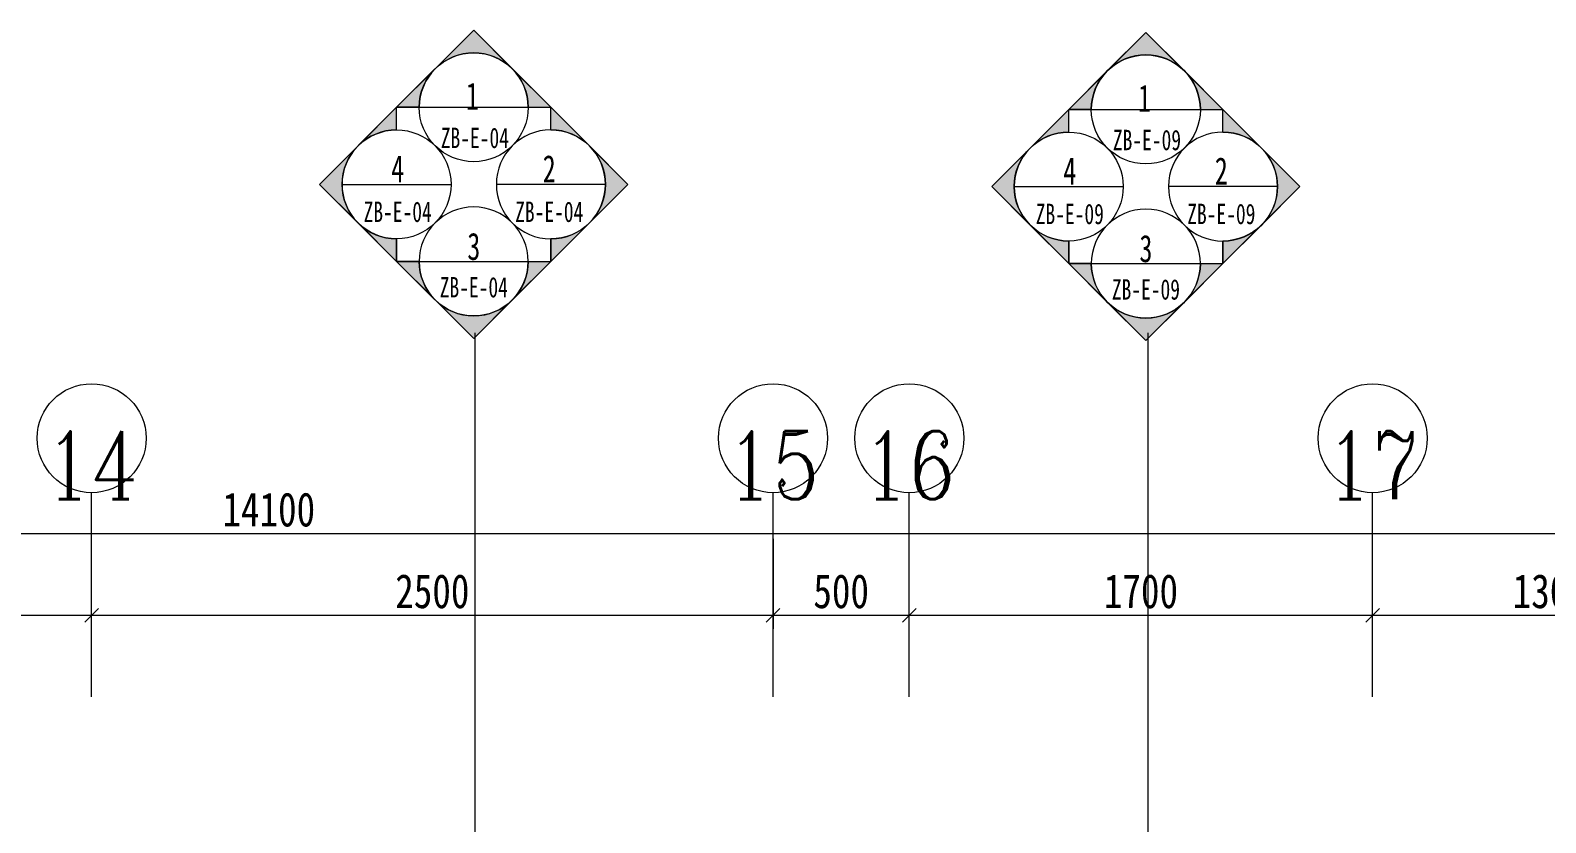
# Model space of a CAD drawing. Header units: millimetres. Extents: x 2743 to 23161, y 1473 to 16816.
# Drawn here: x 12065 to 17625, y 13903 to 16812 of the extents above; entities that cross this region are included whole.
import ezdxf

# ---------------------------------------------------------------- set-up
doc = ezdxf.new("R2010")
doc.units = ezdxf.units.MM
for name, color, linetype, lineweight, true_color in [('A-ANNO-DIMS-1', 7, 'Continuous', 13, 0x008000), ('G-ANNO-SYMB-1', 7, 'Continuous', 5, 0x008000), ('G-ANNO-SYMB-2', 7, 'Continuous', 5, 0xc0c0c0), ('G-ANNO-TEXT-1', 7, 'Continuous', 5, 0x008000), ('S-GRID-1', 7, 'Continuous', 13, 0xc0c0c0), ('S-GRID-IDEN', 7, 'Continuous', 5, 0xc0c0c0), ('S-GRID-IDEN-1', 7, 'Continuous', 5, 0x008000)]:
    doc.layers.add(name, color=color, linetype=linetype, lineweight=lineweight, true_color=true_color)
doc.styles.add('Complex', font='complex_.ttf', dxfattribs={"width": 0.8, "height": 250})
doc.styles.add('华文细黑', font='STXIHEI.TTF', dxfattribs={"width": 0.7, "height": 75})
doc.styles.add('华文细黑_1', font='STXIHEI.TTF', dxfattribs={"width": 0.7, "height": 100})
doc.styles.add('宋体', font='', dxfattribs={"width": 0.8, "height": 125})
doc.styles.get('宋体').set_extended_font_data('SimSun')
doc.dimstyles.new('轴网尺寸标注', dxfattribs={"dimscale": 304.8, "dimtxt": 157.261586, "dimasz": 0.164042, "dimexe": 0.164042, "dimexo": 0.0625, "dimgap": 0.082021, "dimtad": 1, "dimdec": 0, "dimzin": 0, "dimdsep": 46, "dimtxsty": '宋体', "dimblk1": 'OBLIQUE', "dimblk2": 'OBLIQUE', "dimsah": 1, "dimcen": 0.09, "dimdle": 0.164042, "dimazin": 0, "dimtfac": 1, "dimtdec": 4, "dimtix": 1, "dimtmove": 0, "dimatfit": 3, "dimfxl": 0.984252, "dimfxlon": 1, "dimtvp": 1, "dimtolj": 1, "dimtzin": 0, "dimlwd": 13, "dimlwe": 13, "dimarcsym": 2})

# ---------------------------------------------------------------- blocks, each defined once
blk = doc.blocks.new('轴网 - LH-A-单圈轴号-6094658-02平面布置及立面索引')
at = {"layer": 'S-GRID-IDEN'}
blk.add_circle((0, 0), 4, dxfattribs=at)
blk = doc.blocks.new('_Oblique')
at = {"color": 0, "linetype": 'ByBlock', "lineweight": -2}
blk.add_line((-0.5, -0.5), (0.5, 0.5), dxfattribs=at)
blk = doc.blocks.new('*D176')
at = {"layer": 'A-ANNO-DIMS-1', "color": 0, "lineweight": 13, "transparency": 16777216}
for p, q in [((9290.1, 14945.5), (9290.1, 14614.5)), ((12290.1, 14383.6), (12290.1, 14714.5)), ((9240.1, 14664.5), (12340.1, 14664.5))]:
    blk.add_line(p, q, dxfattribs=at)
at = {"layer": 'Defpoints', "color": 0, "transparency": 16777216}
for p in [(9290.1, 14964.5), (12290.1, 14664.5), (12290.1, 14364.5)]:
    blk.add_point(p, dxfattribs=at)
at = {"layer": 'A-ANNO-DIMS-1', "color": 0, "lineweight": 13, "transparency": 16777216, "xscale": 50, "yscale": 50, "zscale": 50, "rotation": 180}
blk.add_blockref('_Oblique', (9290.1, 14664.5), dxfattribs=at)
at = {"layer": 'A-ANNO-DIMS-1', "color": 0, "lineweight": 13, "transparency": 16777216, "xscale": 50, "yscale": 50, "zscale": 50}
blk.add_blockref('_Oblique', (12290.1, 14664.5), dxfattribs=at)
at = {"layer": 'A-ANNO-DIMS-1', "color": 0, "transparency": 16777216, "insert": (10790.1, 14752), "char_height": 125, "attachment_point": 5, "style": '宋体'}
blk.add_mtext('\\A1;3000', dxfattribs=at)
blk = doc.blocks.new('*D177')
at = {"layer": 'A-ANNO-DIMS-1', "color": 0, "lineweight": 13, "transparency": 16777216}
for p, q in [((14790.1, 14945.5), (14790.1, 14614.5)), ((12290.1, 14383.6), (12290.1, 14714.5)), ((12240.1, 14664.5), (14840.1, 14664.5))]:
    blk.add_line(p, q, dxfattribs=at)
at = {"layer": 'Defpoints', "color": 0, "transparency": 16777216}
for p in [(14790.1, 14964.5), (14790.1, 14664.5), (12290.1, 14364.5)]:
    blk.add_point(p, dxfattribs=at)
at = {"layer": 'A-ANNO-DIMS-1', "color": 0, "lineweight": 13, "transparency": 16777216, "xscale": 50, "yscale": 50, "zscale": 50, "rotation": 180}
blk.add_blockref('_Oblique', (12290.1, 14664.5), dxfattribs=at)
at = {"layer": 'A-ANNO-DIMS-1', "color": 0, "lineweight": 13, "transparency": 16777216, "xscale": 50, "yscale": 50, "zscale": 50}
blk.add_blockref('_Oblique', (14790.1, 14664.5), dxfattribs=at)
at = {"layer": 'A-ANNO-DIMS-1', "color": 0, "transparency": 16777216, "insert": (13540.1, 14752), "char_height": 125, "attachment_point": 5, "style": '宋体'}
blk.add_mtext('\\A1;2500', dxfattribs=at)
blk = doc.blocks.new('*D178')
at = {"layer": 'A-ANNO-DIMS-1', "color": 0, "lineweight": 13, "transparency": 16777216}
for p, q in [((14790.1, 14945.5), (14790.1, 14614.5)), ((15290.1, 14383.6), (15290.1, 14714.5)), ((14740.1, 14664.5), (15340.1, 14664.5))]:
    blk.add_line(p, q, dxfattribs=at)
at = {"layer": 'Defpoints', "color": 0, "transparency": 16777216}
for p in [(14790.1, 14964.5), (15290.1, 14664.5), (15290.1, 14364.5)]:
    blk.add_point(p, dxfattribs=at)
at = {"layer": 'A-ANNO-DIMS-1', "color": 0, "lineweight": 13, "transparency": 16777216, "xscale": 50, "yscale": 50, "zscale": 50, "rotation": 180}
blk.add_blockref('_Oblique', (14790.1, 14664.5), dxfattribs=at)
at = {"layer": 'A-ANNO-DIMS-1', "color": 0, "lineweight": 13, "transparency": 16777216, "xscale": 50, "yscale": 50, "zscale": 50}
blk.add_blockref('_Oblique', (15290.1, 14664.5), dxfattribs=at)
at = {"layer": 'A-ANNO-DIMS-1', "color": 0, "transparency": 16777216, "insert": (15040.1, 14752), "char_height": 125, "attachment_point": 5, "style": '宋体'}
blk.add_mtext('\\A1;500', dxfattribs=at)
blk = doc.blocks.new('*D179')
at = {"layer": 'A-ANNO-DIMS-1', "color": 0, "lineweight": 13, "transparency": 16777216}
for p, q in [((15290.1, 14383.6), (15290.1, 14714.5)), ((16990.1, 14383.6), (16990.1, 14714.5)), ((15240.1, 14664.5), (17040.1, 14664.5))]:
    blk.add_line(p, q, dxfattribs=at)
at = {"layer": 'Defpoints', "color": 0, "transparency": 16777216}
for p in [(16990.1, 14664.5), (15290.1, 14364.5), (16990.1, 14364.5)]:
    blk.add_point(p, dxfattribs=at)
at = {"layer": 'A-ANNO-DIMS-1', "color": 0, "lineweight": 13, "transparency": 16777216, "xscale": 50, "yscale": 50, "zscale": 50, "rotation": 180}
blk.add_blockref('_Oblique', (15290.1, 14664.5), dxfattribs=at)
at = {"layer": 'A-ANNO-DIMS-1', "color": 0, "lineweight": 13, "transparency": 16777216, "xscale": 50, "yscale": 50, "zscale": 50}
blk.add_blockref('_Oblique', (16990.1, 14664.5), dxfattribs=at)
at = {"layer": 'A-ANNO-DIMS-1', "color": 0, "transparency": 16777216, "insert": (16140.1, 14752), "char_height": 125, "attachment_point": 5, "style": '宋体'}
blk.add_mtext('\\A1;1700', dxfattribs=at)
blk = doc.blocks.new('*D180')
at = {"layer": 'A-ANNO-DIMS-1', "color": 0, "lineweight": 13, "transparency": 16777216}
for p, q in [((16990.1, 14383.6), (16990.1, 14714.5)), ((18290.1, 14383.6), (18290.1, 14714.5)), ((16940.1, 14664.5), (18340.1, 14664.5))]:
    blk.add_line(p, q, dxfattribs=at)
at = {"layer": 'Defpoints', "color": 0, "transparency": 16777216}
for p in [(18290.1, 14664.5), (16990.1, 14364.5), (18290.1, 14364.5)]:
    blk.add_point(p, dxfattribs=at)
at = {"layer": 'A-ANNO-DIMS-1', "color": 0, "lineweight": 13, "transparency": 16777216, "xscale": 50, "yscale": 50, "zscale": 50, "rotation": 180}
blk.add_blockref('_Oblique', (16990.1, 14664.5), dxfattribs=at)
at = {"layer": 'A-ANNO-DIMS-1', "color": 0, "lineweight": 13, "transparency": 16777216, "xscale": 50, "yscale": 50, "zscale": 50}
blk.add_blockref('_Oblique', (18290.1, 14664.5), dxfattribs=at)
at = {"layer": 'A-ANNO-DIMS-1', "color": 0, "transparency": 16777216, "insert": (17640.1, 14752), "char_height": 125, "attachment_point": 5, "style": '宋体'}
blk.add_mtext('\\A1;1300', dxfattribs=at)
blk = doc.blocks.new('*D182')
at = {"layer": 'A-ANNO-DIMS-1', "color": 0, "lineweight": 13, "transparency": 16777216}
for p, q in [((5890.1, 14683.6), (5890.1, 15014.5)), ((19990.1, 14683.6), (19990.1, 15014.5)), ((5840.1, 14964.5), (20040.1, 14964.5))]:
    blk.add_line(p, q, dxfattribs=at)
at = {"layer": 'Defpoints', "color": 0, "transparency": 16777216}
for p in [(19990.1, 14964.5), (5890.1, 14664.5), (19990.1, 14664.5)]:
    blk.add_point(p, dxfattribs=at)
at = {"layer": 'A-ANNO-DIMS-1', "color": 0, "lineweight": 13, "transparency": 16777216, "xscale": 50, "yscale": 50, "zscale": 50, "rotation": 180}
blk.add_blockref('_Oblique', (5890.1, 14964.5), dxfattribs=at)
at = {"layer": 'A-ANNO-DIMS-1', "color": 0, "lineweight": 13, "transparency": 16777216, "xscale": 50, "yscale": 50, "zscale": 50}
blk.add_blockref('_Oblique', (19990.1, 14964.5), dxfattribs=at)
at = {"layer": 'A-ANNO-DIMS-1', "color": 0, "transparency": 16777216, "insert": (12940.1, 15052), "char_height": 125, "attachment_point": 5, "style": '宋体'}
blk.add_mtext('\\A1;14100', dxfattribs=at)
blk = doc.blocks.new('立面 - 立面标记符号8mm 上-319156-02平面布置及立面索引')
at = {"layer": 'G-ANNO-SYMB-2'}
h = blk.add_hatch(color=256, dxfattribs=at)
edge = h.paths.add_edge_path(flags=0)
edge.add_line((-2.83, 8.49), (0, 11.31))
edge.add_line((0, 11.31), (2.83, 8.49))
edge.add_arc((0, 5.66), 4, 45, 135)
h = blk.add_hatch(color=256, dxfattribs=at)
edge = h.paths.add_edge_path(flags=0)
edge.add_line((5.66, 5.66), (4, 5.66))
edge.add_arc((0, 5.66), 4, 0, 45)
edge.add_line((2.83, 8.49), (5.66, 5.66))
edge = h.paths.add_edge_path(flags=0)
edge.add_line((-5.66, 5.66), (-2.83, 8.49))
edge.add_arc((0, 5.66), 4, 135, 180)
edge.add_line((-4, 5.66), (-5.66, 5.66))
at = {"layer": 'G-ANNO-SYMB-1'}
for p, q in [((0, 11.31), (-5.66, 5.66)), ((0, 11.31), (-2.83, 8.49)), ((0, 11.31), (5.66, 5.66)), ((2.83, 8.49), (0, 11.31)), ((-2.83, 8.49), (-5.66, 5.66)), ((5.66, 5.66), (2.83, 8.49)), ((-4, 5.66), (-5.66, 5.66)), ((-5.66, 5.66), (-4, 5.66)), ((-4, 5.66), (4, 5.66)), ((4, 5.66), (5.66, 5.66)), ((4, 5.66), (5.66, 5.66))]:
    blk.add_line(p, q, dxfattribs=at)
blk.add_circle((0, 5.66), 4, dxfattribs=at)
for start, end in [(45, 135), (135, 180), (0, 45)]:
    blk.add_arc((0, 5.66), 4, start, end, dxfattribs=at)
blk = doc.blocks.new('立面 - 立面标记符号 右 -319154-02平面布置及立面索引')
at = {"layer": 'G-ANNO-SYMB-2'}
h = blk.add_hatch(color=256, dxfattribs=at)
edge = h.paths.add_edge_path(flags=0)
edge.add_line((-2.83, 8.49), (0, 11.31))
edge.add_line((0, 11.31), (2.83, 8.49))
edge.add_arc((0, 5.66), 4, 45, 135)
h = blk.add_hatch(color=256, dxfattribs=at)
edge = h.paths.add_edge_path(flags=0)
edge.add_line((5.66, 5.66), (4, 5.66))
edge.add_arc((0, 5.66), 4, 0, 45)
edge.add_line((2.83, 8.49), (5.66, 5.66))
edge = h.paths.add_edge_path(flags=0)
edge.add_line((-5.66, 5.66), (-2.83, 8.49))
edge.add_arc((0, 5.66), 4, 135, 180)
edge.add_line((-4, 5.66), (-5.66, 5.66))
at = {"layer": 'G-ANNO-SYMB-1'}
for p, q in [((0, 11.31), (-5.66, 5.66)), ((0, 11.31), (-2.83, 8.49)), ((0, 11.31), (5.66, 5.66)), ((2.83, 8.49), (0, 11.31)), ((0, 9.66), (0, 1.66)), ((-2.83, 8.49), (-5.66, 5.66)), ((5.66, 5.66), (2.83, 8.49)), ((-4, 5.66), (-5.66, 5.66)), ((-5.66, 5.66), (-4, 5.66)), ((4, 5.66), (5.66, 5.66)), ((4, 5.66), (5.66, 5.66))]:
    blk.add_line(p, q, dxfattribs=at)
blk.add_circle((0, 5.66), 4, dxfattribs=at)
for start, end in [(45, 135), (135, 180), (0, 45)]:
    blk.add_arc((0, 5.66), 4, start, end, dxfattribs=at)
blk = doc.blocks.new('立面 - 立面标记符号-319155-02平面布置及立面索引')
at = {"layer": 'G-ANNO-SYMB-2'}
h = blk.add_hatch(color=256, dxfattribs=at)
edge = h.paths.add_edge_path(flags=0)
edge.add_line((-2.83, 8.49), (0, 11.31))
edge.add_line((0, 11.31), (2.83, 8.49))
edge.add_arc((0, 5.66), 4, 45, 135)
h = blk.add_hatch(color=256, dxfattribs=at)
edge = h.paths.add_edge_path(flags=0)
edge.add_line((5.66, 5.66), (4, 5.66))
edge.add_arc((0, 5.66), 4, 0, 45)
edge.add_line((2.83, 8.49), (5.66, 5.66))
edge = h.paths.add_edge_path(flags=0)
edge.add_line((-5.66, 5.66), (-2.83, 8.49))
edge.add_arc((0, 5.66), 4, 135, 180)
edge.add_line((-4, 5.66), (-5.66, 5.66))
at = {"layer": 'G-ANNO-SYMB-1'}
for p, q in [((0, 11.31), (-5.66, 5.66)), ((0, 11.31), (-2.83, 8.49)), ((0, 11.31), (5.66, 5.66)), ((2.83, 8.49), (0, 11.31)), ((-2.83, 8.49), (-5.66, 5.66)), ((5.66, 5.66), (2.83, 8.49)), ((-4, 5.66), (-5.66, 5.66)), ((-5.66, 5.66), (-4, 5.66)), ((-4, 5.66), (4, 5.66)), ((4, 5.66), (5.66, 5.66)), ((4, 5.66), (5.66, 5.66))]:
    blk.add_line(p, q, dxfattribs=at)
blk.add_circle((0, 5.66), 4, dxfattribs=at)
for start, end in [(45, 135), (135, 180), (0, 45)]:
    blk.add_arc((0, 5.66), 4, start, end, dxfattribs=at)

msp = doc.modelspace()

# ---------------------------------------------------------------- linework, layer by layer
at = {"layer": 'G-ANNO-TEXT-1'}
for p, q in [((13697.3, 12032.8), (13697.3, 15701.3)), ((16166.1, 12032.8), (16166.1, 15701.3))]:
    msp.add_line(p, q, dxfattribs=at)
at = {"layer": 'S-GRID-1'}
for p, q in [((12290.1, 14364.5), (12290.1, 15114.5)), ((14790.1, 14364.5), (14790.1, 15114.5)), ((15290.1, 14364.5), (15290.1, 15114.5)), ((16990.1, 14364.5), (16990.1, 15114.5))]:
    msp.add_line(p, q, dxfattribs=at)

# ---------------------------------------------------------------- block references
at = {"layer": 'G-ANNO-SYMB-1', "xscale": 49.99999999999998, "yscale": 49.99999999999998, "zscale": 49.99999999999998}
for p in [(13692, 16246.4), (16158, 16238.4)]:
    msp.add_blockref('立面 - 立面标记符号8mm 上-319156-02平面布置及立面索引', p, dxfattribs=at)
at = {"layer": 'G-ANNO-SYMB-1', "xscale": 49.99999999999998, "yscale": 49.99999999999998, "zscale": 49.99999999999998, "rotation": 89.99999999999993}
for p in [(13692, 16246.4), (16158, 16238.4)]:
    msp.add_blockref('立面 - 立面标记符号 右 -319154-02平面布置及立面索引', p, dxfattribs=at)
at = {"layer": 'G-ANNO-SYMB-1', "extrusion": (0, 0, -1), "xscale": 49.99999999999998, "yscale": 49.99999999999998, "zscale": 49.99999999999998}
for name, p, rotation in [('立面 - 立面标记符号 右 -319154-02平面布置及立面索引', (-13692, 16246.4), 89.99999999999991), ('立面 - 立面标记符号 右 -319154-02平面布置及立面索引', (-16158, 16238.4), 89.9999999999999), ('立面 - 立面标记符号-319155-02平面布置及立面索引', (-13692, 16246.4), 180), ('立面 - 立面标记符号-319155-02平面布置及立面索引', (-16158, 16238.4), 180)]:
    msp.add_blockref(name, p, dxfattribs=dict(at, rotation=rotation))
at = {"layer": 'S-GRID-IDEN', "xscale": 49.99999999999998, "yscale": 49.99999999999998, "zscale": 49.99999999999998}
for p in [(12290.1, 15314.5), (14790.1, 15314.5), (15290.1, 15314.5), (16990.1, 15314.5)]:
    msp.add_blockref('轴网 - LH-A-单圈轴号-6094658-02平面布置及立面索引', p, dxfattribs=at)

# ---------------------------------------------------------------- texts
at = {"layer": 'G-ANNO-SYMB-2', "attachment_point": 5, "line_spacing_factor": 0.901651}
for s, insert, char_height, width, style in [('\\pxqc,t4.375,8.75,13.125,17.5,21.875,26.25,30.625,35,39.375,43.75,48.125,52.5,56.875,61.25,65.625,70,74.375,78.75,83.125,87.5,91.875,96.25,100.625,105,109.375,113.75,118.125,122.5,126.875,131.25,135.625,140;{1}', (13687.3, 16570.7), 100, 57.75, '华文细黑_1'), ('\\pxqc,t4.375,8.75,13.125,17.5,21.875,26.25,30.625,35,39.375,43.75,48.125,52.5,56.875,61.25,65.625,70,74.375,78.75,83.125,87.5,91.875,96.25,100.625,105,109.375,113.75,118.125,122.5,126.875,131.25,135.625,140;{1}', (16153.3, 16562.7), 100, 57.75, '华文细黑_1'), ('\\pxqc,t5.83333,11.66667,17.5,23.33333,29.16667,35,40.83333,46.66667,52.5,58.33333,64.16667,70,75.83333,81.66667,87.5,93.33333,99.16667,105,110.83333,116.66667,122.5,128.33333,134.16667,140,145.83333,151.66667,157.5,163.33333,169.16667,175,180.83333,186.66667;{ZB-E-04}', (13696.2, 16416.5), 75, 252.35, '华文细黑'), ('\\pxqc,t5.83333,11.66667,17.5,23.33333,29.16667,35,40.83333,46.66667,52.5,58.33333,64.16667,70,75.83333,81.66667,87.5,93.33333,99.16667,105,110.83333,116.66667,122.5,128.33333,134.16667,140,145.83333,151.66667,157.5,163.33333,169.16667,175,180.83333,186.66667;{ZB-E-09}', (16162.2, 16408.6), 75, 252.35, '华文细黑'), ('\\pxqc,t4.375,8.75,13.125,17.5,21.875,26.25,30.625,35,39.375,43.75,48.125,52.5,56.875,61.25,65.625,70,74.375,78.75,83.125,87.5,91.875,96.25,100.625,105,109.375,113.75,118.125,122.5,126.875,131.25,135.625,140;{4}', (13413, 16303.8), 100, 57.75, '华文细黑_1'), ('\\pxqc,t4.375,8.75,13.125,17.5,21.875,26.25,30.625,35,39.375,43.75,48.125,52.5,56.875,61.25,65.625,70,74.375,78.75,83.125,87.5,91.875,96.25,100.625,105,109.375,113.75,118.125,122.5,126.875,131.25,135.625,140;{2}', (13969, 16303.8), 100, 57.75, '华文细黑_1'), ('\\pxqc,t4.375,8.75,13.125,17.5,21.875,26.25,30.625,35,39.375,43.75,48.125,52.5,56.875,61.25,65.625,70,74.375,78.75,83.125,87.5,91.875,96.25,100.625,105,109.375,113.75,118.125,122.5,126.875,131.25,135.625,140;{4}', (15879, 16295.8), 100, 57.75, '华文细黑_1'), ('\\pxqc,t4.375,8.75,13.125,17.5,21.875,26.25,30.625,35,39.375,43.75,48.125,52.5,56.875,61.25,65.625,70,74.375,78.75,83.125,87.5,91.875,96.25,100.625,105,109.375,113.75,118.125,122.5,126.875,131.25,135.625,140;{2}', (16435, 16295.8), 100, 57.75, '华文细黑_1'), ('\\pxqc,t5.83333,11.66667,17.5,23.33333,29.16667,35,40.83333,46.66667,52.5,58.33333,64.16667,70,75.83333,81.66667,87.5,93.33333,99.16667,105,110.83333,116.66667,122.5,128.33333,134.16667,140,145.83333,151.66667,157.5,163.33333,169.16667,175,180.83333,186.66667;{ZB-E-04}', (13413, 16145.1), 75, 252.35, '华文细黑'), ('\\pxqc,t5.83333,11.66667,17.5,23.33333,29.16667,35,40.83333,46.66667,52.5,58.33333,64.16667,70,75.83333,81.66667,87.5,93.33333,99.16667,105,110.83333,116.66667,122.5,128.33333,134.16667,140,145.83333,151.66667,157.5,163.33333,169.16667,175,180.83333,186.66667;{ZB-E-04}', (13969, 16145.1), 75, 252.35, '华文细黑'), ('\\pxqc,t5.83333,11.66667,17.5,23.33333,29.16667,35,40.83333,46.66667,52.5,58.33333,64.16667,70,75.83333,81.66667,87.5,93.33333,99.16667,105,110.83333,116.66667,122.5,128.33333,134.16667,140,145.83333,151.66667,157.5,163.33333,169.16667,175,180.83333,186.66667;{ZB-E-09}', (15879, 16137.2), 75, 252.35, '华文细黑'), ('\\pxqc,t5.83333,11.66667,17.5,23.33333,29.16667,35,40.83333,46.66667,52.5,58.33333,64.16667,70,75.83333,81.66667,87.5,93.33333,99.16667,105,110.83333,116.66667,122.5,128.33333,134.16667,140,145.83333,151.66667,157.5,163.33333,169.16667,175,180.83333,186.66667;{ZB-E-09}', (16435, 16137.2), 75, 252.35, '华文细黑'), ('\\pxqc,t4.375,8.75,13.125,17.5,21.875,26.25,30.625,35,39.375,43.75,48.125,52.5,56.875,61.25,65.625,70,74.375,78.75,83.125,87.5,91.875,96.25,100.625,105,109.375,113.75,118.125,122.5,126.875,131.25,135.625,140;{3}', (13692.3, 16018), 100, 57.75, '华文细黑_1'), ('\\pxqc,t4.375,8.75,13.125,17.5,21.875,26.25,30.625,35,39.375,43.75,48.125,52.5,56.875,61.25,65.625,70,74.375,78.75,83.125,87.5,91.875,96.25,100.625,105,109.375,113.75,118.125,122.5,126.875,131.25,135.625,140;{3}', (16158.3, 16010.1), 100, 57.75, '华文细黑_1'), ('\\pxqc,t5.83333,11.66667,17.5,23.33333,29.16667,35,40.83333,46.66667,52.5,58.33333,64.16667,70,75.83333,81.66667,87.5,93.33333,99.16667,105,110.83333,116.66667,122.5,128.33333,134.16667,140,145.83333,151.66667,157.5,163.33333,169.16667,175,180.83333,186.66667;{ZB-E-04}', (13692.3, 15868.2), 75, 252.35, '华文细黑'), ('\\pxqc,t5.83333,11.66667,17.5,23.33333,29.16667,35,40.83333,46.66667,52.5,58.33333,64.16667,70,75.83333,81.66667,87.5,93.33333,99.16667,105,110.83333,116.66667,122.5,128.33333,134.16667,140,145.83333,151.66667,157.5,163.33333,169.16667,175,180.83333,186.66667;{ZB-E-09}', (16158.3, 15860.2), 75, 252.35, '华文细黑')]:
    msp.add_mtext(s, dxfattribs=dict(at, insert=insert, char_height=char_height, width=width, style=style))
at = {"layer": 'S-GRID-IDEN-1', "char_height": 250, "attachment_point": 5, "line_spacing_factor": 1.133249, "style": 'Complex'}
for s, insert, width in [('\\pxqc,t1.92,3.84,5.76,7.68,9.6,11.52,13.44,15.36,17.28,19.2,21.12,23.04,24.96,26.88,28.8,30.72,32.64,34.56,36.48,38.4,40.32,42.24,44.16,46.08,48,49.92,51.84,53.76,55.68,57.6,59.52,61.44;{14}', (12289.3, 15215.3), 349.2), ('\\pxqc,t1.92,3.84,5.76,7.68,9.6,11.52,13.44,15.36,17.28,19.2,21.12,23.04,24.96,26.88,28.8,30.72,32.64,34.56,36.48,38.4,40.32,42.24,44.16,46.08,48,49.92,51.84,53.76,55.68,57.6,59.52,61.44;{15}', (14789.1, 15215.3), 338.8), ('\\pxqc,t1.92,3.84,5.76,7.68,9.6,11.52,13.44,15.36,17.28,19.2,21.12,23.04,24.96,26.88,28.8,30.72,32.64,34.56,36.48,38.4,40.32,42.24,44.16,46.08,48,49.92,51.84,53.76,55.68,57.6,59.52,61.44;{16}', (15289.1, 15215.3), 338.8), ('\\pxqc,t1.92,3.84,5.76,7.68,9.6,11.52,13.44,15.36,17.28,19.2,21.12,23.04,24.96,26.88,28.8,30.72,32.64,34.56,36.48,38.4,40.32,42.24,44.16,46.08,48,49.92,51.84,53.76,55.68,57.6,59.52,61.44;{17}', (16989.1, 15215.3), 338.8)]:
    msp.add_mtext(s, dxfattribs=dict(at, insert=insert, width=width))

# ---------------------------------------------------------------- dimensions: what is measured, and where the dimension line sits
at = {"layer": 'A-ANNO-DIMS-1'}
for base, p1, p2, override, picture, middle in [((19990.1, 14964.5), (5890.1, 14664.5), (19990.1, 14664.5), {"dimpost": '<>', "dimfxl": 14100}, '*D182', (12940.1, 15052)), ((12290.1, 14664.5), (9290.1, 14964.5), (12290.1, 14364.5), {"dimpost": '<>', "dimfxl": 3059.411708}, '*D176', (10790.1, 14752)), ((14790.1, 14664.5), (12290.1, 14364.5), (14790.1, 14964.5), {"dimpost": '<>', "dimfxl": 2570.992026}, '*D177', (13540.1, 14752)), ((15290.1, 14664.5), (14790.1, 14964.5), (15290.1, 14364.5), {"dimpost": '<>', "dimfxl": 781.024968}, '*D178', (15040.1, 14752)), ((16990.1, 14664.5), (15290.1, 14364.5), (16990.1, 14364.5), {"dimpost": '<>', "dimfxl": 1700}, '*D179', (16140.1, 14752)), ((18290.1, 14664.5), (16990.1, 14364.5), (18290.1, 14364.5), {"dimpost": '<>', "dimfxl": 1300}, '*D180', (17640.1, 14752))]:
    dim = msp.add_linear_dim(base=base, p1=p1, p2=p2, dimstyle='轴网尺寸标注', override=override, dxfattribs=at)
    dim.commit()
    dim.dimension.update_dxf_attribs({"geometry": picture, "text_midpoint": middle})

doc.saveas('drawing.dxf')
